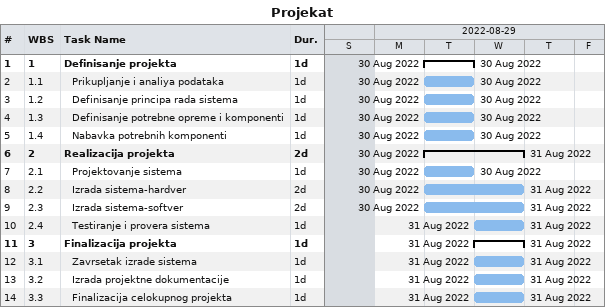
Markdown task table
Projekat

| ID | WBS | Task | Duration | Start | Finish |
|---|---|---|---|---|---|
| 1 | 1 | **Definisanje projekta** | 1d | 2022-08-30 | 2022-08-30 |
| 2 | 1.1 | Prikupljanje i analiya podataka | 1d | 2022-08-30 | 2022-08-30 |
| 3 | 1.2 | Definisanje principa rada sistema | 1d | 2022-08-30 | 2022-08-30 |
| 4 | 1.3 | Definisanje potrebne opreme i komponenti | 1d | 2022-08-30 | 2022-08-30 |
| 5 | 1.4 | Nabavka potrebnih komponenti | 1d | 2022-08-30 | 2022-08-30 |
| 6 | 2 | **Realizacija projekta** | 2d | 2022-08-30 | 2022-08-31 |
| 7 | 2.1 | Projektovanje sistema | 1d | 2022-08-30 | 2022-08-30 |
| 8 | 2.2 | Izrada sistema-hardver | 2d | 2022-08-30 | 2022-08-31 |
| 9 | 2.3 | Izrada sistema-softver | 2d | 2022-08-30 | 2022-08-31 |
| 10 | 2.4 | Testiranje i provera sistema | 1d | 2022-08-31 | 2022-08-31 |
| 11 | 3 | **Finalizacija projekta** | 1d | 2022-08-31 | 2022-08-31 |
| 12 | 3.1 | Zavrsetak izrade sistema | 1d | 2022-08-31 | 2022-08-31 |
| 13 | 3.2 | Izrada projektne dokumentacije | 1d | 2022-08-31 | 2022-08-31 |
| 14 | 3.3 | Finalizacija celokupnog projekta | 1d | 2022-08-31 | 2022-08-31 |
